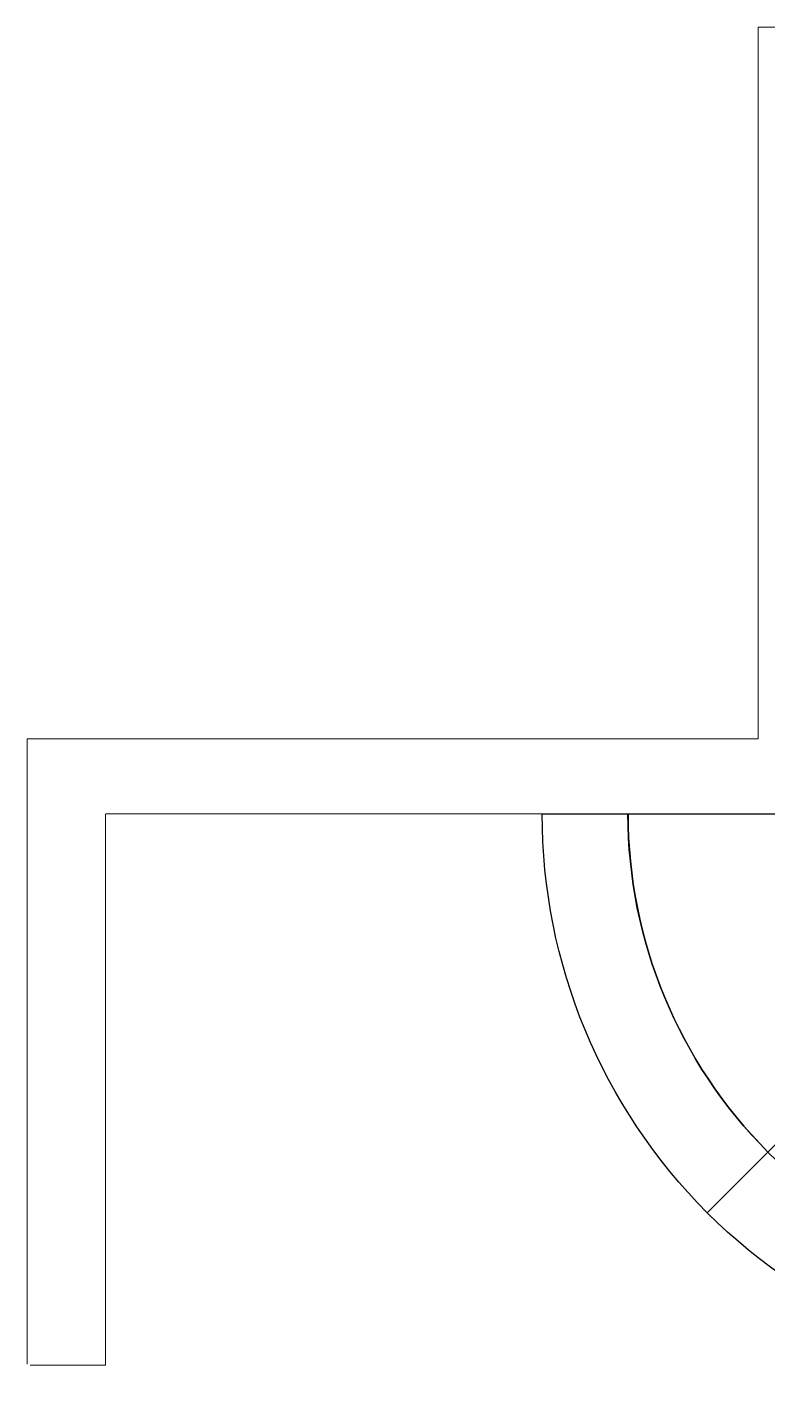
# Paper-space layout 'office1 floor1' of a CAD drawing. Header units: inches. Extents: x 0.3 to 10.8, y 1.4 to 4.2.
# Drawn here: x 4.502 to 4.893, y 2.682 to 3.395 of the extents above; entities that cross this region are included whole.
import ezdxf

# ---------------------------------------------------------------- set-up
doc = ezdxf.new("R2010")
doc.units = ezdxf.units.IN
doc.header["$MEASUREMENT"] = 0
doc.layers.add('linecad.com', color=7, linetype='Continuous')
doc.layers.add('WALL 1 100', color=250, linetype='Continuous', lineweight=9)

psp = doc.layouts.new('office1 floor1')

# ---------------------------------------------------------------- linework, layer by layer
at = {"layer": 'linecad.com', "color": 0}
for points in [[(4.77392, 2.9797), (4.81926, 2.9797, 0.198536), (4.89314, 2.80125), (4.8611, 2.76922, -0.198821)], [(4.81922, 2.9797), (4.92786, 2.9797, 0.198499), (4.96994, 2.87805), (4.89314, 2.80125, -0.198354)], [(4.89314, 2.80125, 0.198908), (5.07158, 2.72733), (5.07158, 2.68203, -0.198821), (4.8611, 2.76922)]]:
    psp.add_lwpolyline(points, format="xyb", close=True, dxfattribs=at)
at = {"layer": 'WALL 1 100', "color": 0}
for p, q in [((4.88802, 3.39503), (4.92822, 3.39503)), ((4.88802, 3.39503), (4.88803, 3.34999)), ((4.88803, 3.34999), (4.88803, 3.01937)), ((4.50195, 3.01937), (4.88803, 3.01937)), ((4.50195, 3.01937), (4.50195, 2.68926)), ((4.54332, 2.9797), (4.54332, 2.68875)), ((4.54368, 2.9797), (4.92771, 2.9797)), ((4.50365, 2.68875), (4.54332, 2.68875))]:
    psp.add_line(p, q, dxfattribs=at)

doc.saveas('drawing.dxf')
